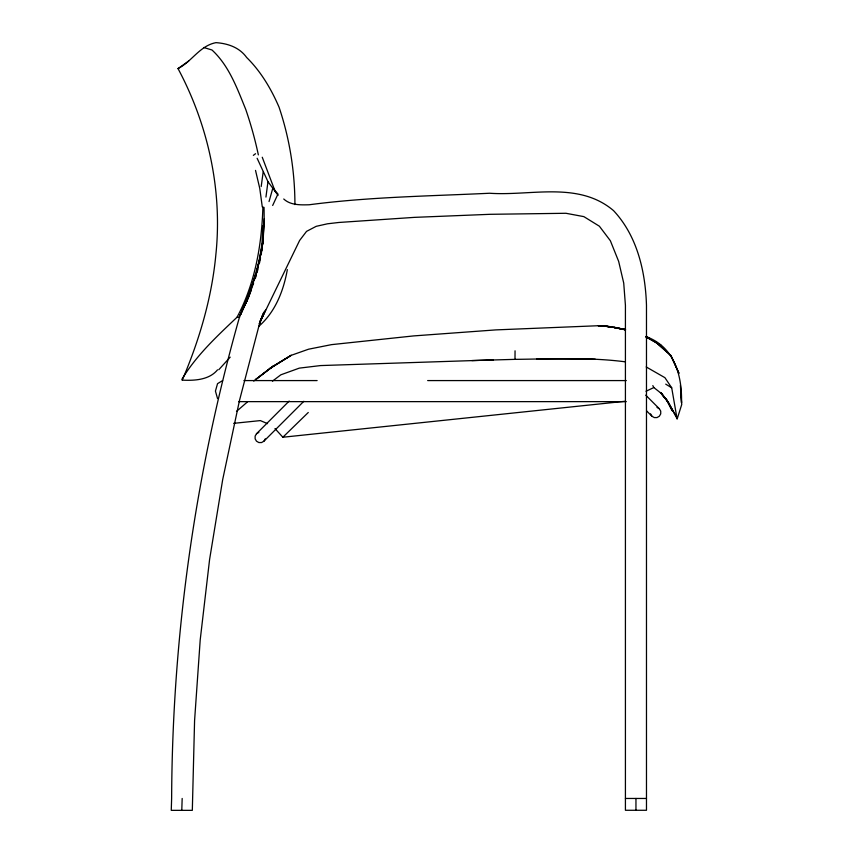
<?xml version="1.0" encoding="UTF-8"?>
<svg xmlns="http://www.w3.org/2000/svg" width="853" height="853" viewBox="0 0 853 853"><rect width="100%" height="100%" fill="white"/><g stroke="black" fill="none" stroke-linecap="round" stroke-linejoin="round"><path stroke-width="1.28" d="M471.88 360.584L514.999 359.358L515.052 350.807M264.249 218.72L262.639 244.907M294.925 204.603C294.871 171.538 289.615 138.549 279.059 107.19C271.211 88.989 260.879 71.46 246.666 57.492C239.448 47.416 227.911 43.482 215.98 42.65C199.805 45.71 191.904 61.512 178.021 68.592C208.239 125.082 222.526 190.55 215.884 254.407C211.832 297.836 199.325 340.123 182.265 380.129C194.463 380.758 209.241 379.98 217.536 369.829M181.785 810.35L182.169 798.461M262.905 206.746C261.796 244.63 255.09 283.559 237.038 317.231C216.971 336.253 196.425 355.306 181.977 379.169L182.265 380.129M263.012 225.501L261.946 244.065L259.109 262.436L255.186 277.886M265.944 197.075L267.97 181.668L257.126 158.285M261.199 186.551L263.182 171.943M261.796 251.272L262.223 248.618M259.515 262.948L260.528 257.755M261.039 255.164L261.551 252.563M287.344 269.623C283.495 290.937 275.348 312.038 258.598 326.496M239.778 316.079C195.284 472.829 172.295 635.517 171.634 798.461L171.261 810.35L192.32 810.35L194.58 720.593L200.21 639.857L209.593 559.472L222.686 479.61L239.49 400.441L259.856 322.413L299.616 240.471L306.536 231.387L316.186 226.333L327.477 223.795L338.833 222.473L414.451 217.366L490.176 214.306L565.955 213.282L583.868 216.63L599.371 226.205L610.364 240.738L618.66 261.402L623.724 283.089L625.42 305.289L625.42 810.275L646.478 810.275L646.478 305.289C645.401 271.467 637.266 235.993 613.542 210.627C578.601 180.921 531.11 196.105 489.611 193.247C429.432 196.126 368.922 196.904 309.127 204.773C300.512 204.987 290.457 205.317 283.74 199.005M269.036 201.564L272.864 187.991L277.971 194.004L272.672 205.466M255.25 278.707L256.273 275.124M256.956 272.725L257.979 269.143M255.975 275.146L255.975 273.888L251.806 286.949L260.069 257.99L256.956 270.945L263.087 240.951L261.018 253.853L263.204 238.307L264.217 222.772L264.046 207.364M255.975 273.888L246.037 301.887L251.113 288.826L239.874 315.823M248.234 297.953L253.629 282.961M248.138 298.283L251.422 289.679M259.397 323.586L263.47 312.923M240.13 315.162L246.389 301.312M259.344 323.735L262.852 314.746M259.515 323.287L262.863 314.917M259.579 323.148L263.62 313.254M259.632 322.999L264.59 311.228M259.685 322.85L264.569 311.622M259.749 322.701L265.667 309.991M240.034 315.429L246.794 300.683M240.088 315.29L247.199 300.053M240.29 314.768L247.669 299.158M240.183 315.024L247.935 298.806M289.188 401.049L256.486 433.75L255.132 436.107L255.132 438.826L256.486 441.182L258.843 442.547L261.572 442.547L263.929 441.182L303.817 401.294M263.929 441.182L265.283 438.826M230.182 357.162L218.773 369.733M274.986 428.579L282.855 437.237L308.274 412.489M236.505 411.402L247.359 401.998M253.725 381.046L273.248 366.118L291.097 355.37L308.551 349.208L331.476 344.644L413.545 335.922L495.817 329.898L598.145 325.729L612.262 326.827L625.302 329.503M188.705 61.032L178.021 68.592M272.427 381.174L280.85 374.808L299.339 368.123L320.557 365.574L493.45 359.902M253.341 155.363L255.548 153.711M222.612 380.577L217.536 383.658L215.436 391.101L217.536 398.554M256.486 433.75L258.843 432.386M646.009 391.25L653.846 387.55L661.779 393.809L667.206 400.793M282.855 437.237L624.684 401.315M233.69 423.344L260.346 420.593L267.554 423.653M237.038 317.231L239.693 317.039M514.999 359.358C551.667 358.964 588.719 357.098 625.132 361.8M536.548 358.825L595.245 359.188M243.905 380.577L317.124 380.577M427.662 380.577L626.283 380.577M238.616 401.635L626.283 401.635M625.42 798.461L646.478 798.461M612.561 327.157L605.299 326.166L611.644 327.147M614.181 327.541L625.601 329.695M617.156 328.042L613.702 327.381L625.484 329.706M613.776 327.403L624.769 329.674M618.297 328.266L624.588 329.599M203.782 47.501L211.981 49.996C229.062 65.734 237.155 88.36 245.728 109.365A388.232 387.838 -79.5 0 1 258.352 154.873M645.774 336.487C674.467 346.659 682.197 375.597 681.515 402.733L680.406 385.407M645.796 336.7L661.118 345.486L645.774 336.743M646.19 366.939L664.924 377.676L671.706 387.816L677.122 419.068L681.739 404.514L680.598 389.341M657.002 407.414L659.358 408.779L660.723 411.135L660.723 413.854L659.358 416.211L657.002 417.575L654.272 417.575L651.916 416.211L646.553 410.847M665.724 384.127L671.706 387.816M661.779 393.809L660.499 392.561L667.568 401.294L676.045 416.008M645.742 395.163L659.358 408.779M653.846 387.55L652.822 385.588M660.499 392.561L667.568 401.294L672.388 410.89L667.974 401.795L677.037 418.578M671.716 409.355L666.95 400.366L661.214 393.254L667.568 401.294M267.97 181.668L278.057 195.348M650.562 413.854L651.916 416.211M666.95 400.366L672.164 410.474M275.061 191.147L262.255 157.24M255.527 170.397L259.781 188.502L262.287 206.927M635.954 798.461L635.954 810.275M269.548 368.72L255.431 379.713L273.248 366.118L269.548 368.72L291.097 355.37L269.548 368.72M601.493 325.985L598.145 325.729L612.262 326.827L601.493 325.985M649.048 337.98L646.617 337.042L649.048 337.98M666.001 351.137L655.712 342.096L670.916 355.594L678.903 373.177L670.916 355.594L666.001 351.137"/></g></svg>
